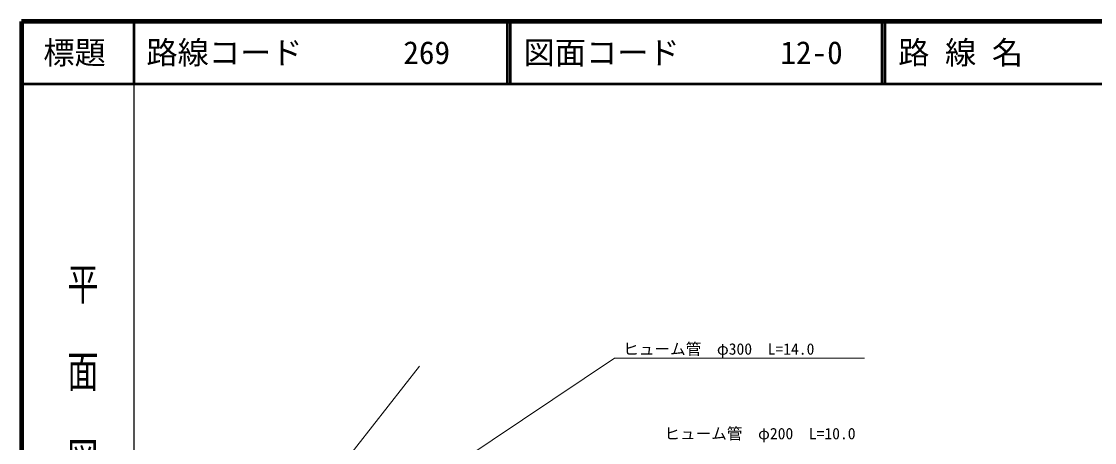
# Model space of a CAD drawing. Units: millimetres, scale not verified. Extents: x 40000 to 680000, y 20000 to 380000.
# Drawn here: x 40000 to 211816, y 312470 to 380000 of the extents above; entities that cross this region are included whole.
import ezdxf
from ezdxf.enums import TextEntityAlignment as Align

# ---------------------------------------------------------------- set-up
doc = ezdxf.new("R2010")
doc.units = ezdxf.units.MM
doc.header["$LTSCALE"] = 1000
for name, color, linetype, lineweight in [('M-STR-HTXT', 7, 'Continuous', 13), ('M-TTL', 2, 'Continuous', 140), ('M-TTL-BAND', 7, 'Continuous', 25), ('M-TTL-LINE', 7, 'Continuous', 50)]:
    doc.layers.add(name, color=color, linetype=linetype, lineweight=lineweight)
doc.layers.add('M-TTL-TXT', color=7, linetype='Continuous')
doc.styles.add('@ＭＳ ゴシック', font='')
doc.styles.add('ＭＳ ゴシック', font='')
doc.styles.get('@ＭＳ ゴシック').set_extended_font_data('@MS Gothic')
doc.styles.get('ＭＳ ゴシック').set_extended_font_data('MS Gothic')

msp = doc.modelspace()

# ---------------------------------------------------------------- linework, layer by layer
at = {"layer": 'M-STR-HTXT'}
msp.add_line((103758, 324696), (83003, 298282), dxfattribs=at)
msp.add_lwpolyline([(90760, 296346), (134974, 326009), (174992, 326009)], dxfattribs=at)
at = {"layer": 'M-TTL'}
for p, q in [((40000, 380000), (40000, 20000)), ((680000, 380000), (40000, 380000))]:
    msp.add_line(p, q, dxfattribs=at)
at = {"layer": 'M-TTL-BAND'}
msp.add_line((58000, 370000), (58000, 20000), dxfattribs=at)
at = {"layer": 'M-TTL-LINE'}
for p, q in [((58000, 380000), (58000, 370000)), ((117750, 380000), (117750, 370000)), ((118250, 380000), (118250, 370000)), ((177750, 380000), (177750, 370000)), ((178250, 380000), (178250, 370000)), ((40000, 370000), (680000, 370000))]:
    msp.add_line(p, q, dxfattribs=at)

# ---------------------------------------------------------------- texts
at = {"layer": 'M-STR-HTXT', "style": 'ＭＳ ゴシック'}
for s, p in [('ヒューム管\u3000φ300  L=14.0', (151653, 326009)), ('ヒューム管\u3000φ200  L=10.0', (158245, 312444))]:
    msp.add_text(s, height=1833, dxfattribs=at).set_placement(p, align=Align.BOTTOM_CENTER)
at = {"layer": 'M-TTL-BAND', "style": '@ＭＳ ゴシック', "width": 1.4}
msp.add_text('平  面  図', height=3666, rotation=270, dxfattribs=at).set_placement((49777, 306475), align=Align.MIDDLE_RIGHT)
at = {"layer": 'M-TTL-TXT', "style": 'ＭＳ ゴシック'}
msp.add_text('標題', height=3666, dxfattribs=at).set_placement((48500, 375000), align=Align.MIDDLE_CENTER)
for s, p in [('路線コード', (60000, 375000)), ('269', (101142, 375000)), ('図面コード', (120380, 375000)), ('12-0', (161521, 375000)), ('路 線 名', (180380, 375000))]:
    msp.add_text(s, height=3666, dxfattribs=at).set_placement(p, align=Align.MIDDLE_LEFT)

doc.saveas('drawing.dxf')
